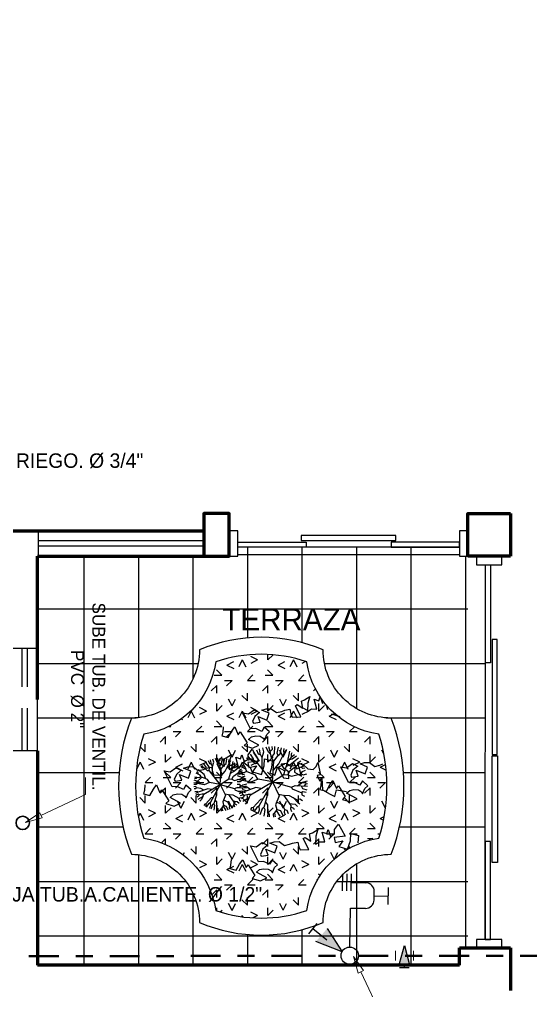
# Model space of a CAD drawing. Header units: metres. Extents: x 1996 to 3973, y 1777 to 3610.
# Drawn here: x 2048.6 to 2051.6, y 1795.23 to 1800.93 of the extents above; entities that cross this region are included whole.
import ezdxf

# ---------------------------------------------------------------- set-up
doc = ezdxf.new("R2010")
doc.units = ezdxf.units.M
for name, pattern in [('DASHDOT', [1, 0.5, -0.25, 0, -0.25]), ('DASHDOT2', [0.5, 0.25, -0.125, 0, -0.125]), ('HIDDEN', [0.375, 0.25, -0.125])]:
    doc.linetypes.add(name, pattern=pattern)
for name, color, linetype in [('0.2', 2, 'Continuous'), ('AGUA-FRIA', 4, 'DASHDOT2'), ('DESAGUE', 7, 'Continuous'), ('muro', 5, 'Continuous'), ('MURO A', 6, 'Continuous'), ('puertas', 42, 'Continuous'), ('PUNTOS 0.3', 3, 'Continuous'), ('TEXT', 4, 'Continuous'), ('TEXTURA', 21, 'Continuous')]:
    doc.layers.add(name, color=color, linetype=linetype)
for name, color, linetype, lineweight in [('ACCESORIO', 151, 'Continuous', 25), ('Accesorios', 31, 'Continuous', 20), ('Agua', 130, 'Continuous', 25), ('AGUA FRIA', 4, 'DASHDOT', 40), ('TEX-CORTE', 31, 'Continuous', 13), ('ventana alta', 210, 'HIDDEN', 25), ('ventana baja', 3, 'Continuous', 25)]:
    doc.layers.add(name, color=color, linetype=linetype, lineweight=lineweight)
doc.styles.add('A-1', font='swissel.ttf', dxfattribs={"height": 0.1})
doc.styles.add('huber', font='comic.ttf', dxfattribs={"height": 0.13})

# ---------------------------------------------------------------- blocks, each defined once
blk = doc.blocks.new('ARBUSTO')
at = {"layer": '0.2'}
for p, q in [((-0.1607, 0.24), (-0.1704, 0.262)), ((-0.1292, 0.252), (-0.1391, 0.2798)), ((-0.1043, 0.2701), (-0.1131, 0.2913)), ((-0.1086, 0.2454), (-0.1043, 0.2701)), ((-0.0706, 0.2555), (-0.0912, 0.2989)), ((-0.0332, 0.2539), (-0.0652, 0.3056)), ((-0.019, 0.2737), (-0.0057, 0.286)), ((-0.0057, 0.286), (-0.011, 0.3123)), ((0.0296, 0.2843), (0.0274, 0.3113)), ((0.0395, 0.2773), (0.0296, 0.2843)), ((0.0395, 0.2773), (0.0433, 0.3095)), ((0.0437, 0.2038), (0.0395, 0.2773)), ((0.0666, 0.2443), (0.075, 0.3034)), ((0.0903, 0.2388), (0.1111, 0.2921)), ((0.1164, 0.2517), (0.1291, 0.2846)), ((0.1367, 0.2269), (0.1639, 0.266)), ((0.1658, 0.2453), (0.1757, 0.2585)), ((-0.2257, 0.1827), (-0.2431, 0.1964)), ((-0.2204, 0.1595), (-0.2257, 0.1827)), ((-0.2007, 0.1988), (-0.2227, 0.2193)), ((-0.1499, 0.1911), (-0.2007, 0.1988)), ((-0.1883, 0.2345), (-0.1942, 0.2449)), ((-0.1619, 0.2216), (-0.1883, 0.2345)), ((-0.1627, 0.2089), (-0.1607, 0.24)), ((-0.098, 0.1187), (-0.1627, 0.2089)), ((-0.1082, 0.2446), (-0.1292, 0.252)), ((-0.0866, 0.2025), (-0.1086, 0.2454)), ((-0.0382, 0.1814), (-0.0866, 0.2025)), ((-0.0402, 0.244), (-0.0706, 0.2555)), ((0, 0), (0.119, 0.2166)), ((0.0617, 0.1796), (0.0437, 0.2038)), ((0.0449, 0.1227), (0.0758, 0.2276)), ((0.0758, 0.2276), (0.0666, 0.2443)), ((0.0758, 0.2276), (0.0903, 0.2388)), ((0.1054, 0.1573), (0.1687, 0.2283)), ((0.119, 0.2166), (0.1164, 0.2517)), ((0.119, 0.2166), (0.1367, 0.2269)), ((0.1687, 0.2283), (0.1658, 0.2453)), ((0.1687, 0.2283), (0.1835, 0.2311)), ((0.1835, 0.2311), (0.1927, 0.246)), ((0.2063, 0.1408), (0.2221, 0.1771)), ((0.2221, 0.1771), (0.2421, 0.1976)), ((-0.2687, 0.0869), (-0.2986, 0.0921)), ((-0.2613, 0.115), (-0.2854, 0.1274)), ((-0.256, 0.0956), (-0.2687, 0.0869)), ((-0.2436, 0.1521), (-0.2657, 0.1645)), ((-0.2595, 0.0969), (-0.2613, 0.115)), ((-0.1737, 0.0632), (-0.2595, 0.0969)), ((-0.2204, 0.1595), (-0.2436, 0.1521)), ((-0.1494, 0.1208), (-0.2204, 0.1595)), ((-0.0973, 0.1186), (-0.1494, 0.1208)), ((-0.0534, 0.1084), (-0.098, 0.1187)), ((0.0566, 0.103), (0.0449, 0.1227)), ((0.0834, 0.1518), (0.1054, 0.1573)), ((0.1462, 0.05), (0.2598, 0.0912)), ((0.1917, 0.1139), (0.2141, 0.1127)), ((0.2141, 0.1127), (0.2499, 0.1228)), ((0.2499, 0.1228), (0.2547, 0.1369)), ((0.2499, 0.1228), (0.2588, 0.1146)), ((0.2547, 0.1369), (0.2738, 0.1507)), ((0.2588, 0.1146), (0.2866, 0.1247)), ((0.2598, 0.0912), (0.2934, 0.1075)), ((0.2598, 0.0912), (0.2698, 0.082)), ((-0.2652, 0.0038), (-0.3123, -0.01)), ((-0.2989, 0.0184), (-0.3121, 0.0163)), ((-0.2013, 0.0332), (-0.31, 0.0395)), ((-0.2675, 0.0592), (-0.3043, 0.0711)), ((-0.2825, 0.0379), (-0.2989, 0.0184)), ((-0.2549, 0.0363), (-0.2675, 0.0592)), ((-0.2213, 0.0344), (-0.2652, 0.0038)), ((-0.1698, 0.0473), (-0.2013, 0.0332)), ((-0.1698, 0.0473), (-0.1737, 0.0632)), ((0, 0), (-0.1698, 0.0473)), ((0, 0), (-0.1, -0.0661)), ((0, 0), (-0.0118, -0.1841)), ((0, 0), (0.1247, -0.0246)), ((0, 0), (0.1282, -0.1611)), ((0.1012, 0.0601), (0.1462, 0.05)), ((0.1247, -0.0246), (0.1897, 0.0038)), ((0.1897, 0.0038), (0.2673, -0.0121)), ((0.1932, 0.0671), (0.2275, 0.0471)), ((0.2275, 0.0471), (0.2812, 0.0387)), ((0.2698, 0.082), (0.3007, 0.0851)), ((0.2804, 0.0388), (0.2882, 0.024)), ((0.2812, 0.0387), (0.2935, 0.052)), ((0.2839, -0.0007), (0.3125, 0.0002)), ((0.2882, 0.024), (0.3115, 0.0252)), ((0.2935, 0.052), (0.3082, 0.0517)), ((-0.2732, -0.0606), (-0.3046, -0.07)), ((-0.2531, -0.0725), (-0.2732, -0.0606)), ((-0.2525, -0.0715), (-0.2655, -0.0924)), ((-0.168, -0.0487), (-0.2525, -0.0715)), ((-0.1354, -0.0623), (-0.168, -0.0487)), ((-0.1354, -0.0623), (-0.1562, -0.1005)), ((-0.1, -0.0661), (-0.1354, -0.0623)), ((-0.1, -0.0661), (-0.134, -0.1722)), ((0.1276, -0.0233), (0.1497, -0.0598)), ((0.1497, -0.0598), (0.2278, -0.0907)), ((0.1692, -0.0675), (0.1905, -0.1179)), ((0.2278, -0.0907), (0.253, -0.0789)), ((0.2308, -0.0046), (0.2456, -0.029)), ((0.2456, -0.029), (0.3081, -0.0524)), ((0.253, -0.0789), (0.2996, -0.0889)), ((0.2653, -0.0117), (0.3118, -0.0215)), ((0.2673, -0.0121), (0.2839, -0.0007)), ((0.2722, -0.083), (0.2826, -0.0713)), ((0.2826, -0.0713), (0.3043, -0.071)), ((-0.2655, -0.0924), (-0.2946, -0.1041)), ((-0.2686, -0.1203), (-0.2869, -0.1238)), ((-0.229, -0.1218), (-0.2782, -0.1423)), ((-0.2527, -0.1317), (-0.2686, -0.1203)), ((-0.226, -0.1548), (-0.2646, -0.1662)), ((-0.228, -0.1719), (-0.2505, -0.1869)), ((-0.1561, -0.1539), (-0.2301, -0.2115)), ((-0.1929, -0.1275), (-0.229, -0.1218)), ((-0.2257, -0.1515), (-0.228, -0.1719)), ((-0.1562, -0.1005), (-0.2257, -0.1515)), ((-0.1223, -0.1357), (-0.1561, -0.1539)), ((-0.0577, -0.1583), (-0.1051, -0.2522)), ((-0.0064, -0.0999), (-0.0577, -0.1583)), ((0.0905, -0.1137), (0.0909, -0.2129)), ((0.1304, -0.161), (0.1267, -0.2007)), ((0.1282, -0.1611), (0.1496, -0.1602)), ((0.1496, -0.1602), (0.1906, -0.1958)), ((0.1905, -0.1179), (0.2593, -0.1744)), ((0.2268, -0.0903), (0.2362, -0.1127)), ((0.2362, -0.1127), (0.2821, -0.1345)), ((0.2557, -0.122), (0.2587, -0.1396)), ((0.2587, -0.1396), (0.2748, -0.1487)), ((-0.1744, -0.2028), (-0.2128, -0.2289)), ((-0.1705, -0.2197), (-0.1967, -0.2428)), ((-0.1694, -0.2463), (-0.1758, -0.2584)), ((-0.1545, -0.1982), (-0.1744, -0.2028)), ((-0.134, -0.1722), (-0.1705, -0.2186)), ((-0.1705, -0.2186), (-0.1694, -0.2463)), ((-0.134, -0.1722), (-0.1545, -0.2716)), ((-0.1051, -0.2522), (-0.1269, -0.2856)), ((-0.1051, -0.2522), (-0.0999, -0.2733)), ((-0.07, -0.2475), (-0.08, -0.3021)), ((-0.0503, -0.2329), (-0.07, -0.2475)), ((-0.0431, -0.2538), (-0.0533, -0.3079)), ((-0.0118, -0.1841), (-0.0503, -0.2328)), ((-0.0503, -0.2328), (-0.0431, -0.2538)), ((-0.0187, -0.2496), (-0.0227, -0.3117)), ((0.0073, -0.2148), (-0.0187, -0.2496)), ((-0.0118, -0.1841), (0.0064, -0.2111)), ((0.0064, -0.2111), (0.0206, -0.2693)), ((0.0137, -0.2408), (0.0342, -0.2633)), ((0.0916, -0.2142), (0.0759, -0.2648)), ((0.0909, -0.2129), (0.1036, -0.2369)), ((0.1036, -0.2369), (0.1221, -0.2457)), ((0.1045, -0.2373), (0.1141, -0.2909)), ((0.1221, -0.2457), (0.1376, -0.2806)), ((0.1267, -0.2007), (0.1683, -0.2633)), ((0.1712, -0.179), (0.1663, -0.2043)), ((0.1663, -0.2043), (0.194, -0.245)), ((0.1906, -0.1958), (0.2085, -0.1919)), ((0.1919, -0.1956), (0.2151, -0.2267)), ((0.2085, -0.1919), (0.23, -0.2116)), ((-0.0999, -0.2733), (-0.105, -0.2943)), ((0.0206, -0.2693), (0.0001, -0.2894)), ((0.0001, -0.2894), (0.0021, -0.3125)), ((0.0206, -0.2693), (0.0311, -0.311)), ((0.0342, -0.2633), (0.0553, -0.3076)), ((0.0759, -0.2648), (0.0859, -0.3005))]:
    blk.add_line(p, q, dxfattribs=at)
blk.add_lwpolyline([(0.2604, 0.1728), (0.2047, 0.1399), (0.1936, 0.115), (0, 0), (-0.0609, 0.1235), (-0.029, 0.205), (-0.0402, 0.244), (-0.019, 0.2737), (-0.026, 0.3114)], dxfattribs=at)
blk = doc.blocks.new('_ClosedBlank')
at = {"layer": 'TEXT', "color": 0, "lineweight": -2}
for p, q in [((-1, 0.167), (0, 0)), ((-1, 0.167), (-1, -0.167)), ((0, 0), (-1, -0.167))]:
    blk.add_line(p, q, dxfattribs=at)
blk = doc.blocks.new('li')
at = {"layer": 'TEX-CORTE', "color": 14}
blk.add_lwpolyline([(0.0426, 0.0905), (0.1661, 0.3529), (0.2661, 0.3529)], dxfattribs=at)
at = {"layer": 'TEX-CORTE', "color": 14, "xscale": 0.1, "yscale": 0.1, "zscale": 0.1, "rotation": 244.7908177663999}
blk.add_blockref('_ClosedBlank', (0, 0), dxfattribs=at)

msp = doc.modelspace()

# ---------------------------------------------------------------- hatches: boundary and pattern name
h = msp.add_hatch(color=6)
h.dxf.hatch_style = 1
h.set_gradient(color1=(255, 0, 255), color2=(255, 51, 255), one_color=1, tint=0.6, name='CYLINDER')
h.paths.add_polyline_path([(2084.9181, 1776.7794), (2084.9181, 1805.3989), (2044.8521, 1805.3989), (2044.8521, 1776.7794)])
h.paths.add_polyline_path([(2084.8136, 1776.8884), (2084.8136, 1805.2944), (2044.9566, 1805.2944), (2044.9566, 1776.8884)], flags=16)
h = msp.add_hatch()
h.set_pattern_fill('HLNIST', color=8, scale=0.08, pattern_type=2)
h.set_pattern_definition([(0, (62.41852, -52.45158), (0, 0.32), []), (90, (62.41852, -52.45158), (-0.32, 2e-17), [])])
h.paths.add_polyline_path([(2051.2308, 1795.9276), (2051.2808, 1795.9276), (2051.2808, 1795.9776), (2051.3332, 1795.9776), (2051.3332, 1796.4026), (2051.3333, 1797.2776), (2051.2808, 1797.2776), (2051.2808, 1797.3276), (2051.2308, 1797.3276), (2051.2308, 1797.7776), (2051.2308, 1797.7776), (2051.1808, 1797.7776), (2051.1808, 1797.8299), (2049.8808, 1797.8299), (2049.8808, 1797.7776), (2049.8308, 1797.7776), (2049.6808, 1797.7776), (2048.7058, 1797.7776), (2048.7058, 1796.9356), (2048.7058, 1796.6356), (2048.7058, 1795.3776), (2051.1808, 1795.3776), (2051.1808, 1795.4776), (2051.2308, 1795.4776)])
h.paths.add_polyline_path([(2049.2558, 1796.0276, -0.187792), (2049.2558, 1796.8276, 0.414214), (2049.6558, 1797.2276, -0.205459), (2050.3808, 1797.2276, 0.414214), (2050.7808, 1796.8276, -0.187792), (2050.7808, 1796.0276, 0.414214), (2050.3808, 1795.6276, -0.205459), (2049.6558, 1795.6276, 0.414214)], flags=16)
h.paths.add_polyline_path([(2049.3283, 1796.1223, -0.155954), (2049.3283, 1796.7328, 0.332503), (2049.7508, 1797.1571, -0.167813), (2050.2858, 1797.1571, 0.111598), (2050.3642, 1796.9511), (2050.3646, 1796.9522), (2050.3658, 1796.9487, 0.211504), (2050.7083, 1796.7328, -0.155954), (2050.7083, 1796.1223, 0.332503), (2050.2858, 1795.698, -0.167813), (2049.7508, 1795.698, 0.332503)], flags=0)
h.paths.add_polyline_path([(2049.698, 1796.5337), (2049.6977, 1796.534), (2049.6958, 1796.5333)], flags=0)
h.paths.add_polyline_path([(2049.6379, 1796.4178), (2049.6377, 1796.4181), (2049.6375, 1796.4179)], flags=0)
h.paths.add_polyline_path([(2049.6645, 1796.482), (2049.6644, 1796.4823), (2049.664, 1796.4822)], flags=0)
h.paths.add_polyline_path([(2049.9565, 1796.3778), (2049.9556, 1796.3779), (2049.9552, 1796.3771)], flags=0)
h.paths.add_polyline_path([(2049.682, 1796.3805), (2049.6813, 1796.3805), (2049.6811, 1796.3799)], flags=0)
h.paths.add_polyline_path([(2049.7773, 1796.4371), (2049.7153, 1796.4493), (2049.7138, 1796.4487), (2049.7132, 1796.4497), (2049.7773, 1796.4371), (2049.7135, 1796.5172), (2049.7029, 1796.5167), (2049.6825, 1796.5345), (2049.6819, 1796.5343), (2049.6804, 1796.5364), (2049.7029, 1796.5167), (2049.7125, 1796.5171), (2049.7126, 1796.5184), (2049.7323, 1796.4936), (2049.7321, 1796.5429), (2049.7258, 1796.5549), (2049.7253, 1796.5551), (2049.7252, 1796.556), (2049.7318, 1796.5436), (2049.7321, 1796.5447), (2049.7323, 1796.4936), (2049.7773, 1796.4371), (2049.7831, 1796.5286), (2049.7732, 1796.5433), (2049.7737, 1796.5439), (2049.7741, 1796.5421), (2049.7831, 1796.5286), (2049.8024, 1796.553), (2049.8023, 1796.5529), (2049.8023, 1796.5528), (2049.7831, 1796.5286), (2049.7773, 1796.4371), (2049.827, 1796.47), (2049.8439, 1796.5227), (2049.8621, 1796.5458), (2049.8621, 1796.5463), (2049.8635, 1796.5476), (2049.8439, 1796.5227), (2049.8381, 1796.5045), (2049.8549, 1796.5136), (2049.8937, 1796.5438), (2049.9269, 1796.5281), (2049.9332, 1796.5132), (2049.9843, 1796.493), (2049.9981, 1796.4702), (2050.0835, 1796.4533), (2049.9985, 1796.5601), (2049.9844, 1796.5595), (2049.9572, 1796.5832), (2049.9563, 1796.583), (2049.9543, 1796.5857), (2049.9844, 1796.5595), (2049.9971, 1796.5601), (2049.9973, 1796.5617), (2050.0235, 1796.5287), (2050.0233, 1796.5945), (2050.0148, 1796.6104), (2050.0142, 1796.6107), (2050.014, 1796.6119), (2050.0228, 1796.5953), (2050.0233, 1796.5968), (2050.0235, 1796.5287), (2050.0835, 1796.4533), (2050.0913, 1796.5754), (2050.0781, 1796.595), (2050.0787, 1796.5957), (2050.0793, 1796.5933), (2050.0913, 1796.5754), (2050.1171, 1796.6078), (2050.1169, 1796.6077), (2050.1169, 1796.6076), (2050.0913, 1796.5754), (2050.0835, 1796.4533), (2050.1498, 1796.4972), (2050.1724, 1796.5675), (2050.1966, 1796.5983), (2050.1966, 1796.599), (2050.1985, 1796.6007), (2050.1724, 1796.5675), (2050.1498, 1796.4972), (2050.1733, 1796.4946), (2050.1871, 1796.52), (2050.2331, 1796.5538), (2050.2334, 1796.556), (2050.2379, 1796.5573), (2050.1871, 1796.52), (2050.1733, 1796.4946), (2050.1949, 1796.4856), (2050.2509, 1796.5007), (2050.2513, 1796.5014), (2050.252, 1796.501), (2050.1949, 1796.4856), (2050.1733, 1796.4946), (2050.1498, 1796.4972), (2050.0835, 1796.4533), (2050.1961, 1796.422), (2050.1987, 1796.4114), (2050.2533, 1796.39), (2050.2553, 1796.3914), (2050.2555, 1796.3891), (2050.1987, 1796.4114), (2050.1961, 1796.422), (2050.0835, 1796.4533), (2050.0009, 1796.4696), (2049.9578, 1796.4508), (2049.9077, 1796.4611), (2049.881, 1796.4667), (2049.8608, 1796.4613), (2049.8446, 1796.4681), (2049.827, 1796.47), (2049.7773, 1796.4371), (2049.8617, 1796.4136), (2049.8774, 1796.4206), (2049.8873, 1796.42), (2049.8949, 1796.4253), (2049.8974, 1796.428), (2049.8977, 1796.4276), (2049.9327, 1796.4221), (2049.9555, 1796.4089), (2049.9113, 1796.3929), (2049.9061, 1796.3904), (2049.9072, 1796.3799), (2049.921, 1796.3728), (2049.9178, 1796.3719), (2049.912, 1796.3773), (2049.9076, 1796.3758), (2049.9063, 1796.3889), (2049.8637, 1796.4057), (2049.8617, 1796.4136)], flags=0)
h.paths.add_polyline_path([(2049.8313, 1796.3151), (2049.8311, 1796.3155), (2049.8314, 1796.3154)], flags=0)
h.paths.add_polyline_path([(2049.9101, 1796.394), (2049.9109, 1796.3939), (2049.9105, 1796.3936)], flags=0)
h.paths.add_polyline_path([(2049.8883, 1796.5115), (2049.8894, 1796.5113), (2049.8895, 1796.5124)], flags=0)
h.paths.add_polyline_path([(2049.9253, 1796.4709), (2049.9131, 1796.4672), (2049.9031, 1796.4732), (2049.9062, 1796.478)], flags=0)
h.paths.add_polyline_path([(2049.8951, 1796.4993), (2049.8999, 1796.5047), (2049.9029, 1796.5026)], flags=0)
h.paths.add_polyline_path([(2050.1553, 1796.2912), (2050.1556, 1796.2911), (2050.1556, 1796.2907)], flags=0)
h.paths.add_polyline_path([(2050.1481, 1796.3747), (2050.1485, 1796.3747), (2050.1485, 1796.3746)], flags=0)
h = msp.add_hatch()
h.set_pattern_fill('GEOL6', color=92, scale=0.3, pattern_type=2)
h.set_pattern_definition([(0, (53.73645, -52.45158), (0.3, 0.3), [0.045, -0.12, 0.045, -0.09]), (0, (53.84145, -52.42158), (0.3, 0.3), [0.045, -0.255]), (90, (53.85645, -52.33158), (-0.3, 0.3), [0.045, -0.06, 0.045, -0.15]), (90, (53.73645, -52.27158), (-0.3, 0.3), [0.045, -0.255]), (45, (53.85645, -52.33158), (3e-17, 0.3), [0.045, -0.209558441, 0.045, -0.124705627]), (135, (53.88645, -52.42158), (-0.3, 3e-17), [0.045, -0.167132034, 0.045, -0.167132034]), (225, (53.85645, -52.18158), (-7e-17, -0.3), [0.045, -0.37926407]), (225, (53.94645, -52.45158), (-7e-17, -0.3), [0.045, -0.37926407]), (26.565051, (53.91645, -52.36158), (0.3, 1e-10), [0.045, -0.625820393]), (63.434949, (53.94645, -52.30158), (1e-10, 0.3), [0.045, -0.625820393]), (116.565051, (53.94645, -52.30158), (-1e-10, 0.3), [0.045, -0.625820393]), (153.434949, (53.79645, -52.33158), (-0.3, 1e-10), [0.045, -0.625820393]), (206.565051, (53.79645, -52.33158), (-0.3, -1e-10), [0.045, -0.625820393]), (243.434949, (53.70645, -52.33158), (-1e-10, -0.3), [0.045, -0.625820393]), (296.565051, (53.70645, -52.33158), (1e-10, -0.3), [0.045, -0.625820393]), (333.434949, (53.91645, -52.36158), (0.3, -1e-10), [0.045, -0.625820393])])
h.paths.add_polyline_path([(2049.3283, 1796.7328, 0.155954), (2049.3283, 1796.1223, -0.332503), (2049.7508, 1795.698, 0.167813), (2050.2858, 1795.698, -0.332503), (2050.7083, 1796.1223, 0.155954), (2050.7083, 1796.7328, -0.332503), (2050.2858, 1797.1571, 0.167813), (2049.7508, 1797.1571, -0.332503)])
at = {"layer": 'ACCESORIO'}
msp.add_hatch(color=256, dxfattribs=at).paths.add_polyline_path([(2050.8866, 1795.3867), (2050.8304, 1795.3867), (2050.8585, 1795.4921)])
msp.add_hatch(color=256, dxfattribs=at).paths.add_polyline_path([(2050.8866, 1795.3867), (2050.8304, 1795.3867), (2050.8585, 1795.4921)])
at = {"layer": 'DESAGUE'}
h = msp.add_hatch(color=4, dxfattribs=at)
h.paths.add_polyline_path([(2050.4706, 1795.4901), (2050.4533, 1795.4702), (2050.3386, 1795.5153), (2050.4051, 1795.5918)])
h.paths.add_polyline_path([(2050.4533, 1795.4702), (2050.4706, 1795.4901), (2050.4936, 1795.4543)])

# ---------------------------------------------------------------- linework, layer by layer
at = {"color": 234}
for p, q in [((2049.6808, 1797.8676), (2048.7108, 1797.8676)), ((2049.6808, 1797.8376), (2048.7108, 1797.8376))]:
    msp.add_line(p, q, dxfattribs=at)
at = {"layer": '0.2'}
for p, q in [((2050.2726, 1796.9339), (2050.3036, 1796.9533)), ((2050.3036, 1796.9533), (2050.292, 1796.9142)), ((2050.3569, 1796.929), (2050.3646, 1796.9522)), ((2050.3646, 1796.9522), (2050.3785, 1796.9123)), ((2050.2183, 1796.8996), (2050.229, 1796.907)), ((2050.2503, 1796.8353), (2050.2183, 1796.8996)), ((2050.229, 1796.907), (2050.2623, 1796.8855)), ((2050.2546, 1796.9273), (2050.2726, 1796.9339)), ((2050.2623, 1796.8855), (2050.2546, 1796.9273)), ((2050.292, 1796.9142), (2050.2902, 1796.8667)), ((2050.3439, 1796.88), (2050.329, 1796.9383)), ((2050.329, 1796.9383), (2050.3569, 1796.929)), ((2050.3992, 1796.9064), (2050.406, 1796.8775)), ((2049.9548, 1796.7643), (2049.9087, 1796.8575)), ((2049.9087, 1796.8575), (2049.9426, 1796.8515)), ((2049.9426, 1796.8515), (2049.9772, 1796.8765)), ((2049.9772, 1796.8765), (2050.0078, 1796.8611)), ((2050.0078, 1796.8611), (2049.9802, 1796.8375)), ((2050.022, 1796.8736), (2050.047, 1796.8816)), ((2050.0648, 1796.8555), (2050.022, 1796.8736)), ((2050.047, 1796.8816), (2050.0772, 1796.8826)), ((2050.0512, 1796.8159), (2050.0648, 1796.8555)), ((2050.0772, 1796.8826), (2050.1079, 1796.8596)), ((2050.1079, 1796.8596), (2050.1383, 1796.8666)), ((2050.1383, 1796.8666), (2050.1556, 1796.8737)), ((2050.1556, 1796.8737), (2050.1855, 1796.8792)), ((2050.1855, 1796.8792), (2050.1926, 1796.8518)), ((2050.1926, 1796.8518), (2050.1992, 1796.8335)), ((2050.2623, 1796.8855), (2050.2623, 1796.8855)), ((2050.2902, 1796.8667), (2050.3126, 1796.8814)), ((2050.3126, 1796.8814), (2050.3439, 1796.88)), ((2050.4275, 1796.853), (2050.4785, 1796.8374)), ((2049.9802, 1796.8375), (2049.9668, 1796.8073)), ((2049.9668, 1796.8073), (2049.9719, 1796.7967)), ((2049.9719, 1796.7967), (2050.0112, 1796.8025)), ((2050.0112, 1796.8025), (2049.9991, 1796.837)), ((2049.9991, 1796.837), (2050.0512, 1796.8159)), ((2050.1992, 1796.8335), (2050.2495, 1796.8352)), ((2050.2495, 1796.8352), (2050.2503, 1796.8353)), ((2049.792, 1796.743), (2049.7864, 1796.7239)), ((2049.7864, 1796.7239), (2049.8247, 1796.7135)), ((2049.7943, 1796.7767), (2049.792, 1796.743)), ((2049.8247, 1796.7135), (2049.8448, 1796.7503)), ((2049.8448, 1796.7503), (2049.8627, 1796.7757)), ((2049.8627, 1796.7757), (2049.883, 1796.7293)), ((2049.883, 1796.7293), (2049.8948, 1796.7462)), ((2049.8948, 1796.7462), (2049.9346, 1796.6826)), ((2049.9854, 1796.7662), (2049.9548, 1796.7643)), ((2050.0208, 1796.7489), (2049.9854, 1796.7662)), ((2050.0353, 1796.7736), (2050.0208, 1796.7489)), ((2050.067, 1796.746), (2050.0353, 1796.7736)), ((2050.0369, 1796.6987), (2050.05, 1796.7303)), ((2050.05, 1796.7303), (2050.067, 1796.746)), ((2049.9346, 1796.6826), (2049.9186, 1796.6657)), ((2049.943, 1796.7017), (2049.9614, 1796.7179)), ((2050.004, 1796.6688), (2049.943, 1796.7017)), ((2049.9614, 1796.7179), (2049.9856, 1796.7229)), ((2049.9665, 1796.6509), (2050.004, 1796.6688)), ((2049.9856, 1796.7229), (2049.9856, 1796.7229)), ((2049.9856, 1796.7229), (2050.012, 1796.7211)), ((2050.012, 1796.7211), (2050.0301, 1796.7103)), ((2050.0301, 1796.7103), (2050.0369, 1796.6987)), ((2049.9186, 1796.6657), (2049.9665, 1796.6509)), ((2050.5189, 1796.5358), (2050.5534, 1796.5609)), ((2050.5534, 1796.5609), (2050.5841, 1796.5455)), ((2050.5983, 1796.5579), (2050.6233, 1796.566)), ((2050.6411, 1796.5399), (2050.5983, 1796.5579)), ((2050.6233, 1796.566), (2050.6535, 1796.567)), ((2050.6535, 1796.567), (2050.6842, 1796.5439)), ((2050.7146, 1796.551), (2050.7319, 1796.5581)), ((2050.5311, 1796.4486), (2050.485, 1796.5419)), ((2050.485, 1796.5419), (2050.5189, 1796.5358)), ((2050.5565, 1796.5219), (2050.5431, 1796.4916)), ((2050.5841, 1796.5455), (2050.5565, 1796.5219)), ((2050.5875, 1796.4869), (2050.5754, 1796.5214)), ((2050.5754, 1796.5214), (2050.6275, 1796.5003)), ((2050.6275, 1796.5003), (2050.6411, 1796.5399)), ((2050.6842, 1796.5439), (2050.7146, 1796.551)), ((2050.3706, 1796.4611), (2050.3682, 1796.4273)), ((2050.4211, 1796.4347), (2050.439, 1796.4601)), ((2050.439, 1796.4601), (2050.4593, 1796.4136)), ((2050.5617, 1796.4506), (2050.5311, 1796.4486)), ((2050.5431, 1796.4916), (2050.5482, 1796.4811)), ((2050.5482, 1796.4811), (2050.5875, 1796.4869)), ((2050.5971, 1796.4333), (2050.5617, 1796.4506)), ((2050.6116, 1796.458), (2050.5971, 1796.4333)), ((2050.6433, 1796.4304), (2050.6116, 1796.458)), ((2050.3682, 1796.4273), (2050.3627, 1796.4082)), ((2050.3627, 1796.4082), (2050.401, 1796.3979)), ((2050.401, 1796.3979), (2050.4211, 1796.4347)), ((2050.4593, 1796.4136), (2050.4711, 1796.4305)), ((2050.4711, 1796.4305), (2050.5109, 1796.367)), ((2050.5193, 1796.3861), (2050.5377, 1796.4023)), ((2050.5803, 1796.3531), (2050.5193, 1796.3861)), ((2050.5377, 1796.4023), (2050.5619, 1796.4072)), ((2050.5619, 1796.4072), (2050.5619, 1796.4072)), ((2050.5619, 1796.4072), (2050.5883, 1796.4054)), ((2050.5883, 1796.4054), (2050.6064, 1796.3947)), ((2050.6064, 1796.3947), (2050.6132, 1796.3831)), ((2050.6132, 1796.3831), (2050.6263, 1796.4147)), ((2050.6263, 1796.4147), (2050.6433, 1796.4304)), ((2050.5109, 1796.367), (2050.4949, 1796.3501)), ((2050.4949, 1796.3501), (2050.5428, 1796.3353)), ((2050.5428, 1796.3353), (2050.5803, 1796.3531)), ((2050.3012, 1796.1474), (2050.3192, 1796.154)), ((2050.3192, 1796.154), (2050.3502, 1796.1734)), ((2050.3502, 1796.1734), (2050.3386, 1796.1342)), ((2050.3905, 1796.1), (2050.3756, 1796.1583)), ((2050.3756, 1796.1583), (2050.4036, 1796.149)), ((2050.4036, 1796.149), (2050.4112, 1796.1723)), ((2050.4112, 1796.1723), (2050.4252, 1796.1324)), ((2050.4473, 1796.1725), (2050.471, 1796.2048)), ((2050.4487, 1796.1473), (2050.4473, 1796.1725)), ((2050.471, 1796.2048), (2050.4896, 1796.1739)), ((2050.4896, 1796.1739), (2050.5116, 1796.1342)), ((2050.0686, 1796.0936), (2050.0936, 1796.1017)), ((2050.0936, 1796.1017), (2050.1238, 1796.1027)), ((2050.1238, 1796.1027), (2050.1545, 1796.0796)), ((2050.2023, 1796.0938), (2050.2321, 1796.0993)), ((2050.2321, 1796.0993), (2050.2392, 1796.0718)), ((2050.2649, 1796.1197), (2050.2756, 1796.127)), ((2050.2969, 1796.0554), (2050.2649, 1796.1197)), ((2050.2756, 1796.127), (2050.3089, 1796.1056)), ((2050.3089, 1796.1056), (2050.3012, 1796.1474)), ((2050.3089, 1796.1056), (2050.3089, 1796.1056)), ((2050.3386, 1796.1342), (2050.3368, 1796.0867)), ((2050.3368, 1796.0867), (2050.3592, 1796.1014)), ((2050.3592, 1796.1014), (2050.3905, 1796.1)), ((2050.4252, 1796.1324), (2050.4487, 1796.1473)), ((2050.5116, 1796.1342), (2050.4458, 1796.1265)), ((2050.4458, 1796.1265), (2050.4526, 1796.0975)), ((2050.4526, 1796.0975), (2050.4968, 1796.1074)), ((2050.4968, 1796.1074), (2050.4742, 1796.073)), ((2050.5251, 1796.0574), (2050.5425, 1796.1067)), ((2050.5425, 1796.1067), (2050.5433, 1796.1488)), ((2050.5433, 1796.1488), (2050.5881, 1796.1378)), ((2050.5881, 1796.1378), (2050.5852, 1796.0958)), ((2050.5881, 1796.1378), (2050.5881, 1796.1378)), ((2050.641, 1796.1197), (2050.6722, 1796.1232)), ((2050.0014, 1795.9843), (2049.9554, 1796.0776)), ((2049.9554, 1796.0776), (2049.9892, 1796.0715)), ((2049.9892, 1796.0715), (2050.0238, 1796.0966)), ((2050.0268, 1796.0575), (2050.0134, 1796.0273)), ((2050.0238, 1796.0966), (2050.0544, 1796.0812)), ((2050.0544, 1796.0812), (2050.0268, 1796.0575)), ((2050.0578, 1796.0226), (2050.0457, 1796.0571)), ((2050.0457, 1796.0571), (2050.0978, 1796.036)), ((2050.1114, 1796.0755), (2050.0686, 1796.0936)), ((2050.0978, 1796.036), (2050.1114, 1796.0755)), ((2050.1545, 1796.0796), (2050.1849, 1796.0867)), ((2050.1849, 1796.0867), (2050.2023, 1796.0938)), ((2050.2392, 1796.0718), (2050.2459, 1796.0535)), ((2050.2459, 1796.0535), (2050.2962, 1796.0552)), ((2050.2962, 1796.0552), (2050.2969, 1796.0554)), ((2050.4742, 1796.073), (2050.5251, 1796.0574)), ((2049.8409, 1795.9968), (2049.8386, 1795.963)), ((2049.8914, 1795.9704), (2049.9093, 1795.9958)), ((2049.9093, 1795.9958), (2049.9296, 1795.9493)), ((2050.032, 1795.9863), (2050.0014, 1795.9843)), ((2050.0134, 1796.0273), (2050.0185, 1796.0168)), ((2050.0185, 1796.0168), (2050.0578, 1796.0226)), ((2050.0674, 1795.9689), (2050.032, 1795.9863)), ((2050.0819, 1795.9936), (2050.0674, 1795.9689)), ((2050.1136, 1795.9661), (2050.0819, 1795.9936)), ((2049.8386, 1795.963), (2049.833, 1795.9439)), ((2049.833, 1795.9439), (2049.8713, 1795.9336)), ((2049.8713, 1795.9336), (2049.8914, 1795.9704)), ((2049.9296, 1795.9493), (2049.9415, 1795.9662)), ((2049.9415, 1795.9662), (2049.9812, 1795.9027)), ((2049.9897, 1795.9218), (2050.008, 1795.9379)), ((2050.008, 1795.9379), (2050.0322, 1795.9429)), ((2050.0322, 1795.9429), (2050.0322, 1795.9429)), ((2050.0322, 1795.9429), (2050.0586, 1795.9411)), ((2050.0586, 1795.9411), (2050.0768, 1795.9304)), ((2050.0768, 1795.9304), (2050.0835, 1795.9187)), ((2050.0835, 1795.9187), (2050.0966, 1795.9504)), ((2050.0966, 1795.9504), (2050.1136, 1795.9661)), ((2049.9812, 1795.9027), (2049.9652, 1795.8857)), ((2049.9652, 1795.8857), (2050.0131, 1795.871)), ((2050.0506, 1795.8888), (2049.9897, 1795.9218)), ((2050.0131, 1795.871), (2050.0506, 1795.8888))]:
    msp.add_line(p, q, dxfattribs=at)
for points in [[(2050.7808, 1796.8276, -0.414214), (2050.3808, 1797.2276, 0.205459), (2049.6558, 1797.2276, -0.414214), (2049.2558, 1796.8276, 0.187792), (2049.2558, 1796.0276, -0.414214), (2049.6558, 1795.6276, 0.205459), (2050.3808, 1795.6276, -0.414214), (2050.7808, 1796.0276, 0.187792)], [(2050.7083, 1796.7328, -0.332503), (2050.2858, 1797.1571, 0.167813), (2049.7508, 1797.1571, -0.332503), (2049.3283, 1796.7328, 0.155954), (2049.3283, 1796.1223, -0.332503), (2049.7508, 1795.698, 0.167813), (2050.2858, 1795.698, -0.332503), (2050.7083, 1796.1223, 0.155954)]]:
    msp.add_lwpolyline(points, format="xyb", close=True, dxfattribs=at)
msp.add_lwpolyline([(2049.3345, 1796.4363), (2049.3322, 1796.4025), (2049.3266, 1796.3834), (2049.3649, 1796.3731), (2049.385, 1796.4099), (2049.4029, 1796.4353), (2049.4232, 1796.3888), (2049.4351, 1796.4057), (2049.4748, 1796.3422), (2049.4588, 1796.3252), (2049.5067, 1796.3105), (2049.5442, 1796.3283), (2049.4833, 1796.3613), (2049.5016, 1796.3774), (2049.5258, 1796.3824), (2049.5258, 1796.3824), (2049.5522, 1796.3806), (2049.5704, 1796.3699), (2049.5771, 1796.3582), (2049.5902, 1796.3899), (2049.6072, 1796.4056), (2049.5755, 1796.4332), (2049.561, 1796.4085), (2049.5256, 1796.4258), (2049.495, 1796.4238), (2049.4489, 1796.5171), (2049.4828, 1796.511), (2049.5174, 1796.5361), (2049.548, 1796.5207), (2049.5204, 1796.497), (2049.507, 1796.4668), (2049.5121, 1796.4563), (2049.5514, 1796.4621), (2049.5393, 1796.4966), (2049.5914, 1796.4755), (2049.605, 1796.5151), (2049.5622, 1796.5331), (2049.5872, 1796.5412), (2049.6174, 1796.5422), (2049.6481, 1796.5191), (2049.6785, 1796.5262), (2049.6958, 1796.5333), (2049.7257, 1796.5388), (2049.7328, 1796.5113), (2049.7395, 1796.493), (2049.7897, 1796.4947), (2049.7905, 1796.4949), (2049.7585, 1796.5592), (2049.7692, 1796.5665), (2049.8025, 1796.5451), (2049.8025, 1796.5451), (2049.7948, 1796.5869), (2049.8128, 1796.5935), (2049.8438, 1796.6129), (2049.8322, 1796.5737), (2049.8304, 1796.5262), (2049.8528, 1796.5409), (2049.8841, 1796.5395), (2049.8692, 1796.5978), (2049.8971, 1796.5885), (2049.9048, 1796.6118), (2049.9188, 1796.5719), (2049.9423, 1796.5868), (2049.9409, 1796.612), (2049.9646, 1796.6443), (2049.9832, 1796.6134), (2050.0052, 1796.5737), (2049.9394, 1796.566), (2049.9462, 1796.537), (2049.9904, 1796.5469), (2049.9677, 1796.5125), (2050.0187, 1796.4969), (2050.0361, 1796.5462), (2050.0369, 1796.5883), (2050.0817, 1796.5773), (2050.0817, 1796.5773), (2050.0788, 1796.5353), (2050.0689, 1796.5058), (2050.0984, 1796.4931), (2050.1086, 1796.5212), (2050.113, 1796.5418), (2050.1481, 1796.4766), (2050.18, 1796.4722), (2050.1786, 1796.511), (2050.1534, 1796.5313), (2050.1346, 1796.5592), (2050.1657, 1796.5627), (2050.1918, 1796.5456), (2050.2166, 1796.5515), (2050.2138, 1796.509), (2050.2551, 1796.4871), (2050.2327, 1796.5649), (2050.2678, 1796.5519), (2050.2921, 1796.5294), (2050.3228, 1796.5248), (2050.3397, 1796.5441), (2050.3505, 1796.566), (2050.3505, 1796.566), (2050.3659, 1796.4939), (2050.3471, 1796.4907), (2050.3629, 1796.4563), (2050.3731, 1796.4772), (2050.3768, 1796.4057), (2050.4233, 1796.3805), (2050.4233, 1796.3805), (2050.4497, 1796.3679), (2050.4599, 1796.4068), (2050.5176, 1796.3964)], dxfattribs=at)
at = {"layer": 'ACCESORIO'}
for p, q in [((2050.8304, 1795.3867), (2050.8585, 1795.4921)), ((2050.8304, 1795.3867), (2050.8585, 1795.4921)), ((2050.8585, 1795.4921), (2050.8866, 1795.3867)), ((2050.8585, 1795.4921), (2050.8866, 1795.3867)), ((2050.8304, 1795.3621), (2050.8866, 1795.3621)), ((2050.8304, 1795.3621), (2050.8866, 1795.3621)), ((2050.8585, 1795.3621), (2050.8585, 1795.3867)), ((2050.8585, 1795.3621), (2050.8585, 1795.3867))]:
    msp.add_line(p, q, dxfattribs=at)
at = {"layer": 'Accesorios'}
for p, q in [((2050.8058, 1795.4043), (2050.8058, 1795.4606)), ((2050.8058, 1795.4043), (2050.8058, 1795.4606)), ((2050.9112, 1795.4043), (2050.9112, 1795.4606)), ((2050.9112, 1795.4043), (2050.9112, 1795.4606))]:
    msp.add_line(p, q, dxfattribs=at)
at = {"layer": 'Agua', "color": 4}
msp.add_line((2050.4021, 1795.5231), (2050.3215, 1795.5905), dxfattribs=at)
at = {"layer": 'Agua', "color": 4, "linetype": 'Continuous'}
msp.add_circle((2050.5373, 1795.4325), 0.0509, dxfattribs=at)
at = {"layer": 'AGUA FRIA', "ltscale": 0.35}
for p, q in [((2048.1792, 1795.4279), (2050.4864, 1795.4324)), ((2050.5882, 1795.4325), (2052.5511, 1795.4325))]:
    msp.add_line(p, q, dxfattribs=at)
at = {"layer": 'AGUA-FRIA', "color": 2, "linetype": 'Continuous', "ltscale": 0.9}
for p, q in [((2050.4959, 1795.9132), (2050.4939, 1795.8132)), ((2050.5209, 1795.9127), (2050.5189, 1795.8127)), ((2050.5459, 1795.9122), (2050.5439, 1795.8122)), ((2050.5449, 1795.8622), (2050.6327, 1795.8604)), ((2050.7625, 1795.8328), (2050.7604, 1795.7328)), ((2050.6806, 1795.7594), (2050.6817, 1795.8094)), ((2050.6811, 1795.7844), (2050.7614, 1795.7828)), ((2050.5373, 1795.4834), (2050.5419, 1795.7122)), ((2050.5419, 1795.7122), (2050.6297, 1795.7105))]:
    msp.add_line(p, q, dxfattribs=at)
for centre, start, end in [((2050.6317, 1795.8104), 358.8474, 88.8474), ((2050.6307, 1795.7604), 268.8474, 358.8474)]:
    msp.add_arc(centre, 0.05, start, end, dxfattribs=at)
at = {"layer": 'DESAGUE', "color": 4}
for p, q in [((2050.2969, 1795.5604), (2050.346, 1795.6206)), ((2050.4051, 1795.5918), (2050.4936, 1795.4543)), ((2050.4936, 1795.4543), (2050.3386, 1795.5153))]:
    msp.add_line(p, q, dxfattribs=at)
at = {"layer": 'muro', "lineweight": 60}
for p, q in [((2051.2308, 1798.0276), (2051.4808, 1798.0276)), ((2051.2308, 1797.7776), (2051.2308, 1798.0276)), ((2051.4808, 1798.0276), (2051.4808, 1797.7776)), ((2048.5558, 1797.9276), (2049.6808, 1797.9276)), ((2048.7058, 1797.7776), (2049.8308, 1797.7775)), ((2048.7058, 1796.9356), (2048.7058, 1797.7776)), ((2051.4808, 1797.7776), (2051.2308, 1797.7776)), ((2048.7058, 1796.6356), (2048.7058, 1795.3776)), ((2051.1808, 1795.4776), (2051.4808, 1795.4776)), ((2051.1808, 1795.3776), (2051.1808, 1795.4776)), ((2051.4808, 1795.4776), (2051.4808, 1795.2276)), ((2051.1808, 1795.3776), (2048.7058, 1795.3776))]:
    msp.add_line(p, q, dxfattribs=at)
for points in [[(2049.8308, 1797.9276), (2049.8308, 1798.0276), (2049.6808, 1798.0276), (2049.6808, 1797.9276)], [(2051.2308, 1797.9276), (2051.2308, 1798.0276), (2051.4808, 1798.0276)], [(2049.6808, 1797.7776), (2049.6808, 1797.7776), (2049.8308, 1797.7776)]]:
    msp.add_lwpolyline(points, dxfattribs=at)
msp.add_lwpolyline([(2049.8308, 1798.0276), (2049.6808, 1798.0276), (2049.6808, 1797.7776), (2049.8308, 1797.7776)], close=True, dxfattribs=at)
at = {"layer": 'MURO A', "ltscale": 0.1}
msp.add_line((2049.8308, 1797.9276), (2049.8308, 1797.7776), dxfattribs=at)
at = {"layer": 'puertas', "ltscale": 0.5}
for points in [[(2049.8808, 1797.9276), (2049.8308, 1797.9276), (2049.8308, 1797.7776), (2049.8808, 1797.7776)], [(2051.2308, 1797.9276), (2051.1808, 1797.9276), (2051.1808, 1797.7776), (2051.2308, 1797.7776)], [(2051.4308, 1797.7276), (2051.4308, 1797.7776), (2051.2808, 1797.7776), (2051.2808, 1797.7276)], [(2051.4308, 1795.4776), (2051.4308, 1795.5276), (2051.2808, 1795.5276), (2051.2808, 1795.4776)]]:
    msp.add_lwpolyline(points, close=True, dxfattribs=at)
at = {"layer": 'puertas', "color": 252, "ltscale": 0.5}
for points in [[(2050.2523, 1797.8999), (2050.2523, 1797.8699), (2050.8073, 1797.8699), (2050.8073, 1797.8999)], [(2049.8808, 1797.8299), (2049.8808, 1797.8599), (2050.2808, 1797.8599), (2050.2808, 1797.8299)], [(2051.1808, 1797.8299), (2051.1808, 1797.8599), (2050.7808, 1797.8599), (2050.7808, 1797.8299)], [(2051.3333, 1797.7276), (2051.3633, 1797.7276), (2051.3633, 1797.1526), (2051.3333, 1797.1526)], [(2051.4033, 1797.2886), (2051.3733, 1797.2886), (2051.3732, 1796.6136), (2051.4032, 1796.6136)], [(2051.4038, 1795.9802), (2051.3738, 1795.9802), (2051.3739, 1796.6052), (2051.4039, 1796.6052)], [(2051.3332, 1795.5276), (2051.3632, 1795.5276), (2051.3632, 1796.1026), (2051.3332, 1796.1026)]]:
    msp.add_lwpolyline(points, close=True, dxfattribs=at)
at = {"layer": 'PUNTOS 0.3', "color": 6, "lineweight": 30}
msp.add_circle((2048.6182, 1796.2121), 0.0393, dxfattribs=at)
at = {"layer": 'TEXTURA', "ltscale": 0.1}
for p, q in [((2051.1808, 1797.8299), (2049.8808, 1797.8299)), ((2051.3332, 1795.5276), (2051.3333, 1797.7276)), ((2051.3332, 1795.9776), (2051.3333, 1797.2776))]:
    msp.add_line(p, q, dxfattribs=at)
at = {"layer": 'ventana alta', "color": 234}
for p, q in [((2048.6158, 1796.6356), (2048.6158, 1797.2356)), ((2048.6458, 1796.6356), (2048.6458, 1797.2356))]:
    msp.add_line(p, q, dxfattribs=at)
at = {"layer": 'ventana baja', "color": 3}
for p, q in [((2048.7058, 1797.2356), (2048.5558, 1797.2356)), ((2048.7058, 1796.6356), (2048.7058, 1797.2356)), ((2048.7058, 1796.6356), (2048.5558, 1796.6356))]:
    msp.add_line(p, q, dxfattribs=at)
msp.add_lwpolyline([(2048.7108, 1797.7776), (2048.7108, 1797.9276), (2049.6808, 1797.9276), (2049.6808, 1797.7776)], close=True, dxfattribs=at)

# ---------------------------------------------------------------- block references
at = {"xscale": -0.9947260371741975, "yscale": 0.9947260371741975, "zscale": 0.9947260371741975, "rotation": 270}
msp.add_blockref('li', (2048.635, 1796.2137), dxfattribs=at)
at = {"xscale": -1, "rotation": 180}
msp.add_blockref('li', (2050.5602, 1795.428), dxfattribs=at)
at = {"layer": '0.2', "rotation": 180}
for p, xscale, yscale, zscale in [((2050.0835, 1796.4533), 0.6629376917453366, 0.6629376917453366, 0.6629376917453366), ((2049.7773, 1796.4371), 0.4972032688090024, 0.4972032688090024, 0.4972032688090024)]:
    msp.add_blockref('ARBUSTO', p, dxfattribs=dict(at, xscale=xscale, yscale=yscale, zscale=zscale))

# ---------------------------------------------------------------- texts
at = {"insert": (2049.7893, 1797.4721), "char_height": 0.13, "attachment_point": 1, "style": 'huber'}
msp.add_mtext('{\\C230;TERRAZA}', dxfattribs=at)
at = {"layer": 'TEX-CORTE', "char_height": 0.085, "width": 1.749281, "attachment_point": 6, "style": 'A-1'}
for s, insert in [('\\A1;{\\fShonar Bangla|b0|i0|c0|p34;\\C82;GRIFO DE RIEGO. %%C 3/4"}', (2049.3261, 1798.3374)), ('\\A1;{\\fShonar Bangla|b0|i0|c0|p34;\\C82;BAJA TUB.A.CALIENTE. %%C 1/2"}', (2050.0233, 1795.7911))]:
    msp.add_mtext(s, dxfattribs=dict(at, insert=insert))
at = {"layer": 'TEX-CORTE', "insert": (2049.0632, 1797.5335), "char_height": 0.075, "width": 1.844785, "attachment_point": 4, "rotation": 270, "style": 'A-1'}
msp.add_mtext('\\A1;{\\fShonar Bangla|b0|i0|c0|p34;\\C82;\\P SUBE TUB. DE VENTIL.\\P           PVC  %%C 2"}', dxfattribs=at)

doc.saveas('drawing.dxf')
